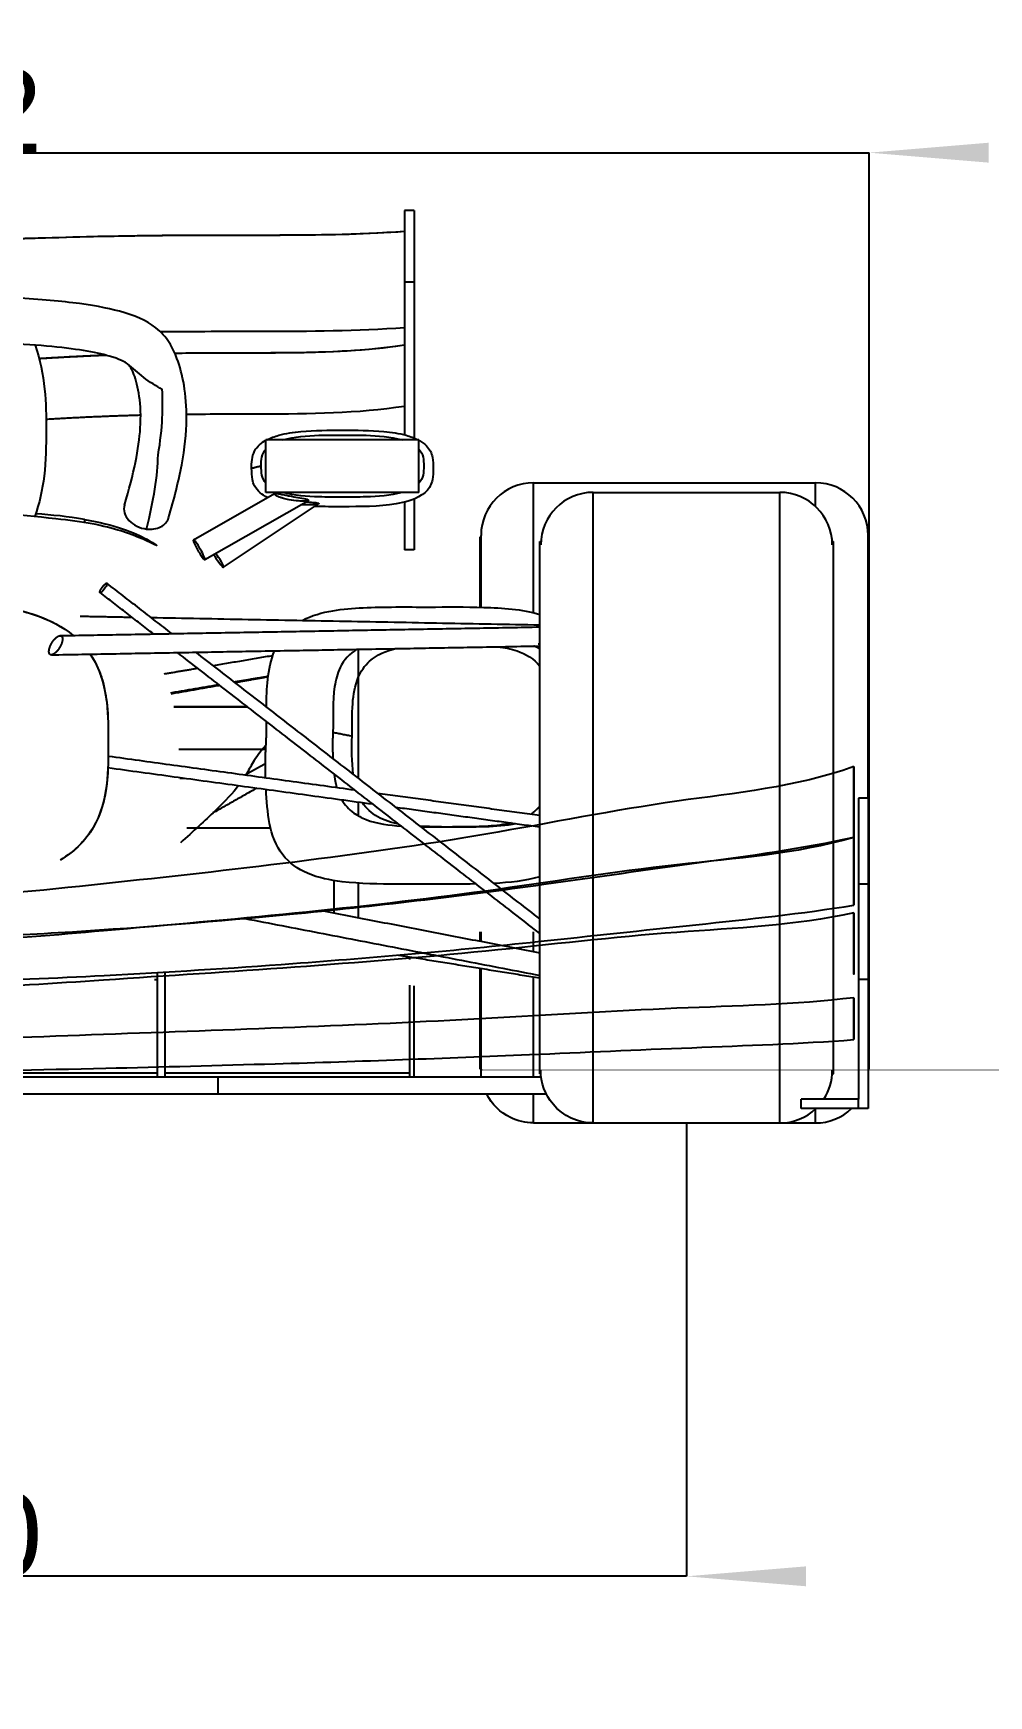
# Model space of a CAD drawing. Header units: millimetres. Extents: x 28 to 403, y 44 to 262.
# Drawn here: x 345.1 to 385, y 171.7 to 241.3 of the extents above; entities that cross this region are included whole.
import ezdxf
from ezdxf.enums import TextEntityAlignment as Align

# ---------------------------------------------------------------- set-up
doc = ezdxf.new("R2010")
doc.units = ezdxf.units.MM
doc.layers.get('0').update_dxf_attribs({"linetype": 'CONTINUOUS'})
for name, color, linetype in [('Dimension001', 7, 'CONTINUOUS'), ('DimExtent010', 7, 'CONTINUOUS'), ('S01_GA_Front', 7, 'CONTINUOUS')]:
    doc.layers.add(name, color=color, linetype=linetype)
doc.styles.get("Standard").update_dxf_attribs({"font": 'arial.ttf'})
doc.dimstyles.get("Standard").update_dxf_attribs({"dimscale": 0, "dimtxt": 2.5, "dimasz": 2.5, "dimexe": 1.25, "dimexo": 0.625, "dimtad": 1, "dimtxsty": 'STANDARD', "dimcen": 2.5, "dimazin": 3, "dimtfac": 1, "dimtmove": 0, "dimatfit": 3})

# ---------------------------------------------------------------- blocks, each defined once
blk = doc.blocks.new('*DimExtent010')
at = {"color": 0}
for points in [[(294.952, 236.738), (294.952, 235.904), (299.952, 236.321)], [(385.048, 236.738), (385.048, 235.904), (380.048, 236.321)]]:
    blk.add_solid(points, dxfattribs=at)
at = {"layer": 'DimExtent010'}
for p, q in [((299.952, 197.956), (299.952, 236.321)), ((299.952, 236.321), (380.048, 236.321)), ((380.048, 197.956), (380.048, 236.321))]:
    blk.add_line(p, q, dxfattribs=at)
blk.add_text('2002', height=3.5, dxfattribs=at).set_placement((340, 236.321), align=Align.CENTER)
blk = doc.blocks.new('*Dimension001')
at = {"color": 0}
for points in [[(302.6, 176.304), (302.6, 177.138), (307.6, 176.721)], [(377.4, 176.304), (377.4, 177.138), (372.4, 176.721)]]:
    blk.add_solid(points, dxfattribs=at)
at = {"layer": 'Dimension001'}
for p, q in [((307.6, 195.721), (307.6, 176.721)), ((372.4, 195.721), (372.4, 176.721)), ((372.4, 176.721), (307.6, 176.721))]:
    blk.add_line(p, q, dxfattribs=at)
blk.add_text('1620', height=3.5, dxfattribs=at).set_placement((340, 176.721), align=Align.CENTER)

msp = doc.modelspace()

# ---------------------------------------------------------------- linework, layer by layer
at = {"layer": 'S01_GA_Front'}
for p, q in [((361, 233.9), (360.6, 233.9)), ((360.6, 233.9), (360.6, 230.9)), ((361, 233.9), (361, 230.9)), ((361, 230.9), (360.6, 230.9)), ((360.6, 230.9), (360.6, 224.507)), ((361, 230.9), (361, 224.377)), ((361.2, 224.3), (354.8, 224.3)), ((354.8, 222.1), (354.8, 224.3)), ((361.2, 222.1), (361.2, 224.3)), ((351.762, 220.117), (355.156, 222.056)), ((361.2, 222.1), (354.8, 222.1)), ((366, 222.5), (377.8, 222.5)), ((368.496, 222.1), (376.304, 222.1)), ((352.238, 219.283), (356.574, 221.761)), ((353.022, 218.967), (357.002, 221.621)), ((360.6, 221.693), (360.6, 219.7)), ((361, 221.823), (361, 219.7)), ((363.76, 220.244), (363.8, 220.244)), ((366.26, 220.044), (366.304, 220.044)), ((378.46, 220.044), (378.548, 220.044)), ((380, 220.244), (380.048, 220.244)), ((361, 219.7), (360.6, 219.7)), ((358.669, 210.131), (358.669, 215.531)), ((351.191, 210.14), (351.372, 210.14)), ((358.669, 208.553), (358.669, 209.138)), ((379.6, 209.3), (379.6, 205.7)), ((380, 209.3), (379.6, 209.3)), ((380, 209.3), (380, 205.7)), ((351.489, 208.06), (354.988, 208.06)), ((357.655, 204.49), (357.655, 205.846)), ((358.669, 204.294), (358.669, 205.741)), ((379.6, 205.7), (379.6, 201.7)), ((380, 205.7), (379.6, 205.7)), ((380, 205.7), (380, 201.7)), ((360.8, 202.658), (360.8, 202.545)), ((350.24, 201.999), (350.24, 197.62)), ((350.56, 202.017), (350.56, 197.62)), ((350.131, 201.7), (350.24, 201.7)), ((360.8, 201.463), (360.8, 197.78)), ((361, 197.62), (361, 201.445)), ((380, 201.7), (379.6, 201.7)), ((379.6, 201.7), (379.6, 196.7)), ((380, 201.7), (380, 196.3)), ((350.24, 197.78), (329.76, 197.78)), ((360.8, 197.78), (350.56, 197.78)), ((360.8, 197.78), (360.8, 197.62)), ((363.76, 197.956), (363.8, 197.956)), ((366.26, 197.756), (366.304, 197.756)), ((378.46, 197.756), (378.548, 197.756)), ((380, 197.956), (380.048, 197.956)), ((352.8, 197.62), (327.2, 197.62)), ((366.317, 197.62), (352.8, 197.62)), ((352.8, 196.9), (352.8, 197.62)), ((352.8, 196.9), (327.2, 196.9)), ((366.539, 196.9), (352.8, 196.9)), ((379.6, 196.7), (377.2, 196.7)), ((377.2, 196.3), (377.2, 196.7)), ((379.6, 196.3), (377.2, 196.3)), ((379.6, 196.3), (379.6, 196.7)), ((380, 196.3), (379.6, 196.3)), ((366, 195.7), (368.496, 195.7)), ((368.496, 195.7), (376.304, 195.7)), ((376.304, 195.7), (377.8, 195.7))]:
    msp.add_line(p, q, dxfattribs=at)
for centre, radius, start, end in [((366, 220.3), 2.2, 90, 180), ((368.496, 219.904), 2.196, 90, 180), ((376.304, 219.904), 2.196, 0, 90), ((377.8, 220.3), 2.2, 0, 90)]:
    msp.add_arc(centre, radius, start, end, dxfattribs=at)
for centre, major_axis, ratio, start_param, end_param in [((352, 219.7), (0.238, -0.417), 0.123091, -3.141593, 0), ((352, 219.7), (0.238, -0.417), 0.123091, 0, -3.141593), ((352.8, 219.3), (0.222, -0.333), 0.137361, 3.979352, 0), ((352.8, 219.3), (0.222, -0.333), 0.137361, 0, 2.284888)]:
    msp.add_ellipse(centre, major_axis=major_axis, ratio=ratio, start_param=start_param, end_param=end_param, dxfattribs=at)
for points, degree, knots in [([(360.6, 233.023), (358.613, 232.871), (356.618, 232.864), (354.626, 232.859), (352.772, 232.858), (350.918, 232.86), (349.064, 232.83), (346.737, 232.796), (344.411, 232.704), (342.084, 232.649)], 3, [0, 0, 0, 0, 0.145049, 0.145049, 0.145049, 0.2800074, 0.2800074, 0.2800074, 0.4494295, 0.4494295, 0.4494295, 0.4494295]), ([(360.6, 233.021), (359.057, 232.903), (357.514, 232.874), (355.971, 232.863), (354.428, 232.853), (352.885, 232.861), (351.342, 232.852), (349.799, 232.844), (348.256, 232.819), (346.713, 232.778), (345.17, 232.738), (343.627, 232.682), (342.085, 232.647)], 3, [0, 0, 0, 0, 0.1123511, 0.1123511, 0.1123511, 0.2247022, 0.2247022, 0.2247022, 0.3370533, 0.3370533, 0.3370533, 0.4494044, 0.4494044, 0.4494044, 0.4494044]), ([(350.721, 221.029), (350.956, 221.83), (351.143, 222.565), (351.271, 223.251), (351.401, 223.938), (351.469, 224.575), (351.474, 225.161), (351.485, 226.201), (351.315, 227.05), (351.075, 227.703), (350.993, 227.926), (350.892, 228.155), (350.747, 228.376), (350.604, 228.597), (350.417, 228.81), (350.195, 228.983), (349.775, 229.313), (349.28, 229.512), (348.665, 229.68), (348.133, 229.822), (347.499, 229.941), (346.714, 230.038), (345.93, 230.135), (345, 230.208), (343.923, 230.257), (341.541, 230.366), (338.597, 230.368), (336.196, 230.263), (334.967, 230.209), (333.913, 230.123), (333.059, 230.008), (332.204, 229.893), (331.527, 229.752), (330.981, 229.575), (330.535, 229.43), (330.151, 229.252), (329.82, 228.995), (329.462, 228.72), (329.204, 228.351), (329.044, 227.995), (328.981, 227.855), (328.926, 227.715), (328.88, 227.575), (328.645, 226.879), (328.483, 225.974), (328.534, 224.866), (328.558, 224.314), (328.634, 223.718), (328.761, 223.08), (328.887, 222.442), (329.066, 221.764), (329.279, 221.029)], 3, [0, 0, 0, 0, 0.045455, 0.045455, 0.045455, 0.090909, 0.090909, 0.090909, 0.181818, 0.181818, 0.181818, 0.227273, 0.227273, 0.227273, 0.272727, 0.272727, 0.272727, 0.363636, 0.363636, 0.363636, 0.409091, 0.409091, 0.409091, 0.454545, 0.454545, 0.454545, 0.545455, 0.545455, 0.545455, 0.590909, 0.590909, 0.590909, 0.636364, 0.636364, 0.636364, 0.727273, 0.727273, 0.727273, 0.818182, 0.818182, 0.818182, 0.909091, 0.909091, 0.909091, 0.954545, 0.954545, 0.954545, 0.977273, 0.977273, 0.977273, 1, 1, 1, 1]), ([(360.6, 228.994), (358.613, 228.843), (356.618, 228.835), (354.626, 228.83), (353.212, 228.829), (351.798, 228.831), (350.385, 228.817)], 3, [0, 0, 0, 0, 0.145049, 0.145049, 0.145049, 0.2479597, 0.2479597, 0.2479597, 0.2479597]), ([(349.007, 227.475), (348.905, 227.559), (348.681, 227.682), (348.231, 227.807), (347.671, 227.966), (346.812, 228.117), (345.619, 228.223), (345.022, 228.276), (344.335, 228.319), (343.584, 228.35), (342.832, 228.382), (342.027, 228.403), (341.2, 228.413)], 3, [0, 0, 0, 0, 0.5, 0.5, 0.5, 0.748276, 0.748276, 0.748276, 0.8724139, 0.8724139, 0.8724139, 0.9965519, 0.9965519, 0.9965519, 0.9965519]), ([(345.137, 228.262), (345.351, 227.671), (345.471, 227.049), (345.534, 226.424), (345.591, 225.852), (345.6, 225.276), (345.6, 224.7), (345.6, 224.06), (345.589, 223.42), (345.513, 222.785), (345.443, 222.208), (345.322, 221.636), (345.119, 221.091)], 3, [0.4102465, 0.4102465, 0.4102465, 0.4102465, 0.4570846, 0.4570846, 0.4570846, 0.5, 0.5, 0.5, 0.5476881, 0.5476881, 0.5476881, 0.5910038, 0.5910038, 0.5910038, 0.5910038]), ([(360.6, 228.261), (358.624, 227.959), (356.62, 227.942), (354.626, 227.933), (353.414, 227.93), (352.202, 227.934), (350.99, 227.917)], 3, [0, 0, 0, 0, 0.1376875, 0.1376875, 0.1376875, 0.2276825, 0.2276825, 0.2276825, 0.2276825]), ([(360.6, 228.259), (358.999, 228.013), (357.397, 227.959), (355.796, 227.939), (354.194, 227.921), (352.593, 227.938), (350.991, 227.915)], 3, [0, 0, 0, 0, 0.1166117, 0.1166117, 0.1166117, 0.2332235, 0.2332235, 0.2332235, 0.2332235]), ([(348.879, 221.571), (349.266, 222.876), (349.486, 223.95), (349.54, 224.794), (349.605, 225.804), (349.451, 226.555), (349.273, 227.041), (349.21, 227.214), (349.156, 227.31), (349.107, 227.373), (349.081, 227.408), (349.047, 227.442), (349.007, 227.475)], 3, [0, 0, 0, 0, 0.25, 0.25, 0.25, 0.5, 0.5, 0.5, 0.75, 0.75, 0.75, 1, 1, 1, 1]), ([(349.8, 220.565), (350.101, 221.76), (350.269, 222.786), (350.284, 223.674), (350.487, 224.818), (350.485, 225.714), (350.457, 226.412), (350.213, 226.549), (349.93, 226.72), (349.684, 226.914), (349.435, 227.107), (349.22, 227.304), (349.007, 227.475)], 3, [0, 0, 0, 0, 145.220522, 145.220522, 145.220522, 338.479416, 338.479416, 338.479416, 396.177445, 396.177445, 396.177445, 453.875475, 453.875475, 453.875475, 453.875475]), ([(360.6, 225.701), (358.624, 225.398), (356.62, 225.382), (354.626, 225.373), (353.575, 225.373), (352.525, 225.37), (351.474, 225.362)], 3, [0, 0, 0, 0, 0.1376875, 0.1376875, 0.1376875, 0.2157002, 0.2157002, 0.2157002, 0.2157002]), ([(354.2, 223.1), (354.187, 223.342), (354.21, 223.61), (354.325, 223.831), (354.429, 224.029), (354.607, 224.177), (354.8, 224.282)], 3, [0, 0, 0, 0, 18.70926, 18.70926, 18.70926, 35.270747, 35.270747, 35.270747, 35.270747]), ([(354.834, 224.3), (354.994, 224.38), (355.161, 224.443), (355.334, 224.489), (355.637, 224.572), (355.95, 224.618), (356.263, 224.647), (356.84, 224.701), (357.421, 224.7), (358, 224.7), (358.579, 224.7), (359.16, 224.701), (359.737, 224.647), (360.05, 224.618), (360.363, 224.572), (360.666, 224.489), (360.839, 224.443), (361.006, 224.38), (361.166, 224.3)], 3, [36.241785, 36.241785, 36.241785, 36.241785, 49.601729, 49.601729, 49.601729, 73.196162, 73.196162, 73.196162, 116.651049, 116.651049, 116.651049, 160.105935, 160.105935, 160.105935, 183.700369, 183.700369, 183.700369, 197.060739, 197.060739, 197.060739, 197.060739]), ([(355.507, 224.3), (355.997, 224.437), (356.507, 224.471), (357.013, 224.489), (357.342, 224.498), (357.671, 224.502), (358, 224.5), (358.329, 224.502), (358.658, 224.498), (358.987, 224.489), (359.493, 224.471), (360.003, 224.437), (360.493, 224.3)], 3, [39.356491, 39.356491, 39.356491, 39.356491, 77.382663, 77.382663, 77.382663, 102.061955, 102.061955, 102.061955, 126.741247, 126.741247, 126.741247, 164.767262, 164.767262, 164.767262, 164.767262]), ([(361.2, 224.282), (361.318, 224.219), (361.424, 224.14), (361.519, 224.045), (361.648, 223.914), (361.734, 223.744), (361.769, 223.565), (361.8, 223.412), (361.8, 223.256), (361.8, 223.1), (361.8, 222.944), (361.8, 222.788), (361.769, 222.635), (361.75, 222.542), (361.719, 222.453), (361.675, 222.369), (361.589, 222.206), (361.453, 222.075), (361.299, 221.977), (360.981, 221.777), (360.611, 221.683), (360.245, 221.618), (359.503, 221.495), (358.749, 221.502), (358, 221.5), (357.614, 221.497), (357.229, 221.502), (356.844, 221.515)], 3, [198.031721, 198.031721, 198.031721, 198.031721, 207.970972, 207.970972, 207.970972, 221.662739, 221.662739, 221.662739, 233.302097, 233.302097, 233.302097, 244.941456, 244.941456, 244.941456, 252.011357, 252.011357, 252.011357, 265.688079, 265.688079, 265.688079, 293.698011, 293.698011, 293.698011, 349.953146, 349.953146, 349.953146, 378.859652, 378.859652, 378.859652, 378.859652]), ([(361.2, 223.915), (361.286, 223.82), (361.344, 223.702), (361.372, 223.577), (361.4, 223.454), (361.4, 223.327), (361.4, 223.2), (361.4, 223.073), (361.4, 222.946), (361.372, 222.823), (361.344, 222.698), (361.286, 222.58), (361.2, 222.485)], 3, [185.122821, 185.122821, 185.122821, 185.122821, 194.6624, 194.6624, 194.6624, 204.12391, 204.12391, 204.12391, 213.58542, 213.58542, 213.58542, 223.124999, 223.124999, 223.124999, 223.124999]), ([(354.86, 221.887), (354.643, 221.994), (354.44, 222.151), (354.325, 222.369), (354.28, 222.453), (354.249, 222.542), (354.231, 222.635), (354.202, 222.789), (354.209, 222.949), (354.2, 223.1)], 3, [429.648477, 429.648477, 429.648477, 429.648477, 447.894935, 447.894935, 447.894935, 454.964836, 454.964836, 454.964836, 466.604195, 466.604195, 466.604195, 466.604195]), ([(354.8, 222.485), (354.713, 222.583), (354.656, 222.695), (354.628, 222.823), (354.602, 222.947), (354.609, 223.077), (354.6, 223.2)], 3, [389.250515, 389.250515, 389.250515, 389.250515, 398.78631, 398.78631, 398.78631, 408.24782, 408.24782, 408.24782, 408.24782]), ([(356.574, 221.761), (356.542, 221.745), (356.472, 221.74), (356.408, 221.737), (356.329, 221.734), (356.248, 221.736), (356.164, 221.741), (356.031, 221.748), (355.897, 221.765), (355.763, 221.789), (355.683, 221.804), (355.605, 221.823), (355.528, 221.845), (355.486, 221.857), (355.44, 221.872), (355.408, 221.884), (355.371, 221.898), (355.336, 221.913), (355.302, 221.928), (355.247, 221.954), (355.203, 221.981), (355.17, 222.009), (355.147, 222.031), (355.142, 222.046), (355.156, 222.056)], 3, [0, 0, 0, 0, 0.0652041, 0.0652041, 0.0652041, 0.1422788, 0.1422788, 0.1422788, 0.2658877, 0.2658877, 0.2658877, 0.3396255, 0.3396255, 0.3396255, 0.3808799, 0.3808799, 0.3808799, 0.4267112, 0.4267112, 0.4267112, 0.4990571, 0.4990571, 0.4990571, 0.551811, 0.551811, 0.551811, 0.551811]), ([(355.156, 222.056), (355.17, 222.063), (355.194, 222.064), (355.228, 222.059), (355.287, 222.051), (355.351, 222.04), (355.421, 222.025), (355.471, 222.014), (355.548, 221.998), (355.613, 221.985), (355.67, 221.974), (355.727, 221.962), (355.785, 221.951), (356.018, 221.905), (356.253, 221.87), (356.456, 221.824)], 3, [0.551811, 0.551811, 0.551811, 0.551811, 0.5978125, 0.5978125, 0.5978125, 0.6779323, 0.6779323, 0.6779323, 0.7381202, 0.7381202, 0.7381202, 0.7891611, 0.7891611, 0.7891611, 1, 1, 1, 1]), ([(360.493, 222.1), (360.003, 221.963), (359.493, 221.929), (358.987, 221.911), (358.658, 221.902), (358.329, 221.898), (358, 221.9), (357.671, 221.898), (357.342, 221.902), (357.013, 221.911), (356.507, 221.929), (355.997, 221.963), (355.507, 222.1)], 3, [243.480558, 243.480558, 243.480558, 243.480558, 281.506573, 281.506573, 281.506573, 306.185865, 306.185865, 306.185865, 330.865157, 330.865157, 330.865157, 368.891329, 368.891329, 368.891329, 368.891329]), ([(377.8, 221.512), (377.8, 221.646), (377.8, 221.771), (377.8, 221.887), (377.8, 221.993), (377.8, 222.089), (377.8, 222.175), (377.8, 222.251), (377.8, 222.317), (377.8, 222.373), (377.8, 222.418), (377.8, 222.454), (377.8, 222.48), (377.8, 222.495), (377.8, 222.5)], 1, [5.8966993, 5.8966993, 5.9243054, 5.9519116, 5.9795177, 6.0071239, 6.03473, 6.0623362, 6.0899423, 6.1175484, 6.1451546, 6.1727607, 6.2003669, 6.227973, 6.2555792, 6.2831853, 6.2831853]), ([(348.879, 221.571), (348.816, 221.365), (348.887, 221.12), (349.066, 220.928), (349.242, 220.734), (349.522, 220.597), (349.8, 220.565)], 3, [4.493637, 4.493637, 4.493637, 4.493637, 5.388411, 5.388411, 5.388411, 6.283185, 6.283185, 6.283185, 6.283185]), ([(357.002, 221.621), (356.973, 221.604), (356.909, 221.595), (356.847, 221.588), (356.806, 221.583), (356.763, 221.58), (356.718, 221.577), (356.635, 221.573), (356.548, 221.572), (356.459, 221.573), (356.409, 221.574), (356.332, 221.577), (356.261, 221.582)], 3, [0, 0, 0, 0, 0.0941811, 0.0941811, 0.0941811, 0.1555554, 0.1555554, 0.1555554, 0.2700849, 0.2700849, 0.2700849, 0.338535, 0.338535, 0.338535, 0.338535]), ([(356.456, 221.824), (356.494, 221.815), (356.528, 221.805), (356.556, 221.794), (356.58, 221.784), (356.593, 221.771), (356.574, 221.761)], 3, [0, 0, 0, 0, 0.52301, 0.52301, 0.52301, 1, 1, 1, 1]), ([(356.478, 221.706), (356.574, 221.7), (356.67, 221.692), (356.766, 221.683), (356.841, 221.675), (356.923, 221.666), (356.981, 221.649)], 3, [0.8319591, 0.8319591, 0.8319591, 0.8319591, 0.9248227, 0.9248227, 0.9248227, 1, 1, 1, 1]), ([(347.2, 220.969), (348.452, 220.765), (349.337, 220.394), (349.812, 220.138), (350.201, 219.926), (350.314, 219.827), (350.146, 219.91), (349.972, 219.988), (349.491, 220.243), (348.725, 220.483), (348.037, 220.7), (347.12, 220.896), (346, 220.986)], 3, [0, 0, 0, 0, 0.290712, 0.290712, 0.290712, 0.528417, 0.528417, 0.528417, 0.776906, 0.776906, 0.776906, 1, 1, 1, 1]), ([(349.8, 220.565), (350.01, 220.538), (350.222, 220.57), (350.389, 220.654), (350.556, 220.737), (350.675, 220.871), (350.721, 221.029)], 3, [0, 0, 0, 0, 0.676814, 0.676814, 0.676814, 1.353627, 1.353627, 1.353627, 1.353627]), ([(347.857, 217.906), (347.853, 217.912), (347.85, 217.918), (347.851, 217.929), (347.851, 217.94), (347.855, 217.955), (347.86, 217.97), (347.873, 218.005), (347.897, 218.047), (347.923, 218.091), (347.955, 218.135), (347.971, 218.156), (347.988, 218.178), (348.022, 218.218), (348.054, 218.249), (348.069, 218.261), (348.084, 218.274), (348.097, 218.282), (348.11, 218.29), (348.12, 218.294), (348.13, 218.297), (348.137, 218.296), (348.143, 218.294)], 2, [1.45303, 1.45303, 1.45303, 1.67743, 1.67743, 1.901829, 1.901829, 2.126229, 2.126229, 2.575028, 2.575028, 3.023827, 3.023827, 3.248226, 3.248226, 3.697025, 3.697025, 3.921425, 3.921425, 4.145824, 4.145824, 4.370224, 4.370224, 4.594623, 4.594623, 4.594623]), ([(348.143, 218.294), (348.156, 218.282), (348.151, 218.252), (348.129, 218.203), (348.107, 218.155), (348.07, 218.096), (348.028, 218.042)], 3, [4.594623, 4.594623, 4.594623, 4.594623, 5.438904, 5.438904, 5.438904, 6.283185, 6.283185, 6.283185, 6.283185]), ([(333.271, 216.112), (333.717, 216.482), (334.24, 216.75), (334.783, 216.943), (335.338, 217.139), (335.916, 217.262), (336.498, 217.343), (337.659, 217.502), (338.831, 217.499), (340, 217.5), (341.169, 217.499), (342.341, 217.502), (343.502, 217.343), (344.084, 217.262), (344.662, 217.139), (345.217, 216.943), (345.76, 216.75), (346.283, 216.482), (346.729, 216.112)], 3, [0.1032096, 0.1032096, 0.1032096, 0.1032096, 0.1395195, 0.1395195, 0.1395195, 0.1764751, 0.1764751, 0.1764751, 0.25, 0.25, 0.25, 0.3235249, 0.3235249, 0.3235249, 0.3604805, 0.3604805, 0.3604805, 0.3967907, 0.3967907, 0.3967907, 0.3967907]), ([(333.271, 216.112), (333.648, 216.425), (334.08, 216.665), (334.532, 216.848), (335.13, 217.089), (335.762, 217.234), (336.398, 217.328), (337.591, 217.502), (338.798, 217.499), (340, 217.5), (341.172, 217.499), (342.348, 217.502), (343.512, 217.341), (344.084, 217.261), (344.651, 217.141), (345.196, 216.95), (345.747, 216.756), (346.278, 216.487), (346.729, 216.112)], 3, [0.1032096, 0.1032096, 0.1032096, 0.1032096, 0.1338974, 0.1338974, 0.1338974, 0.1743557, 0.1743557, 0.1743557, 0.25, 0.25, 0.25, 0.32375, 0.32375, 0.32375, 0.3600284, 0.3600284, 0.3600284, 0.3967907, 0.3967907, 0.3967907, 0.3967907]), ([(356.317, 216.742), (356.715, 216.95), (357.154, 217.068), (357.594, 217.144), (358.013, 217.215), (358.437, 217.248), (358.861, 217.27), (359.773, 217.315), (360.687, 217.3), (361.6, 217.3), (362.371, 217.3), (363.142, 217.311), (363.912, 217.287), (364.7, 217.258), (365.499, 217.219), (366.26, 216.993)], 3, [0.1295633, 0.1295633, 0.1295633, 0.1295633, 0.1597686, 0.1597686, 0.1597686, 0.1883998, 0.1883998, 0.1883998, 0.25, 0.25, 0.25, 0.301983, 0.301983, 0.301983, 0.3553322, 0.3553322, 0.3553322, 0.3553322]), ([(345.72, 215.391), (345.718, 215.416), (345.716, 215.441), (345.719, 215.469), (345.721, 215.498), (345.728, 215.53), (345.735, 215.561), (345.745, 215.595), (345.756, 215.629), (345.783, 215.698), (345.82, 215.768), (345.84, 215.802), (345.86, 215.836), (345.883, 215.867), (345.905, 215.899), (345.952, 215.959), (346.002, 216.006), (346.026, 216.027), (346.051, 216.047), (346.075, 216.062), (346.098, 216.077), (346.121, 216.086), (346.143, 216.096), (346.163, 216.099), (346.183, 216.102)], 2, [0, 0, 0, 0.173924, 0.173924, 0.347848, 0.347848, 0.521772, 0.521772, 0.695696, 0.695696, 1.043545, 1.043545, 1.217469, 1.217469, 1.391393, 1.391393, 1.739241, 1.739241, 1.913165, 1.913165, 2.087089, 2.087089, 2.261013, 2.261013, 2.434937, 2.434937, 2.434937]), ([(347.443, 215.327), (347.671, 214.99), (347.838, 214.615), (347.952, 214.225), (348.067, 213.83), (348.13, 213.42), (348.163, 213.011), (348.2, 212.543), (348.2, 212.071), (348.2, 211.6), (348.2, 211.129), (348.2, 210.657), (348.163, 210.189), (348.11, 209.522), (347.974, 208.849), (347.665, 208.249), (347.339, 207.603), (346.808, 207.072), (346.187, 206.707)], 3, [0.4190724, 0.4190724, 0.4190724, 0.4190724, 0.4445786, 0.4445786, 0.4445786, 0.4704222, 0.4704222, 0.4704222, 0.5, 0.5, 0.5, 0.5295778, 0.5295778, 0.5295778, 0.5717867, 0.5717867, 0.5717867, 0.6170894, 0.6170894, 0.6170894, 0.6170894]), ([(347.443, 215.327), (347.848, 214.731), (348.051, 214.022), (348.133, 213.313), (348.2, 212.745), (348.2, 212.173), (348.2, 211.6), (348.2, 211.027), (348.2, 210.455), (348.133, 209.887), (348.059, 209.256), (347.892, 208.626), (347.569, 208.074), (347.241, 207.505), (346.75, 207.039), (346.187, 206.707)], 3, [0.4190724, 0.4190724, 0.4190724, 0.4190724, 0.4640623, 0.4640623, 0.4640623, 0.5, 0.5, 0.5, 0.5359377, 0.5359377, 0.5359377, 0.5759587, 0.5759587, 0.5759587, 0.6170894, 0.6170894, 0.6170894, 0.6170894]), ([(354.818, 213.118), (354.819, 213.505), (354.829, 213.892), (354.873, 214.273), (354.921, 214.68), (355.001, 215.086), (355.157, 215.467)], 3, [0.03653074, 0.03653074, 0.03653074, 0.03653074, 0.06238312, 0.06238312, 0.06238312, 0.09006204, 0.09006204, 0.09006204, 0.09006204]), ([(358.606, 215.53), (358.304, 215.35), (358.057, 215.082), (357.905, 214.765), (357.783, 214.515), (357.714, 214.242), (357.672, 213.969), (357.575, 213.34), (357.631, 212.686), (357.6, 212.06)], 3, [0.8769554, 0.8769554, 0.8769554, 0.8769554, 0.9111301, 0.9111301, 0.9111301, 0.9381544, 0.9381544, 0.9381544, 1, 1, 1, 1]), ([(358.4, 211.9), (358.413, 212.342), (358.396, 212.803), (358.429, 213.256), (358.457, 213.629), (358.517, 214.003), (358.661, 214.35), (358.768, 214.609), (358.927, 214.847), (359.136, 215.034), (359.441, 215.312), (359.836, 215.471), (360.234, 215.56)], 3, [0, 0, 0, 0, 33.90225, 33.90225, 33.90225, 61.967356, 61.967356, 61.967356, 82.912564, 82.912564, 82.912564, 113.651762, 113.651762, 113.651762, 113.651762]), ([(364.505, 215.637), (364.777, 215.604), (365.048, 215.553), (365.308, 215.464), (365.674, 215.341), (366.018, 215.132), (366.26, 214.827)], 3, [220.660399, 220.660399, 220.660399, 220.660399, 241.237017, 241.237017, 241.237017, 270.212736, 270.212736, 270.212736, 270.212736]), ([(354.8, 211.5), (354.522, 211.21), (354.378, 210.999), (354.263, 210.808), (354.15, 210.619), (354.068, 210.45), (353.959, 210.27)], 3, [0, 0, 0, 0, 0.0907381, 0.0907381, 0.0907381, 0.1814762, 0.1814762, 0.1814762, 0.1814762]), ([(379.4, 210.618), (376.918, 209.737), (374.466, 209.523), (372, 209.171), (369.344, 208.791), (366.673, 208.249), (364, 207.791), (361.336, 207.334), (358.671, 206.959), (356, 206.624), (353.338, 206.291), (350.672, 205.997), (348, 205.711), (345.337, 205.425), (342.668, 205.146), (340, 205.146), (337.332, 205.146), (334.663, 205.425), (332, 205.711), (329.328, 205.997), (326.662, 206.291), (324, 206.624), (321.329, 206.959), (318.664, 207.334), (316, 207.791), (313.327, 208.249), (310.656, 208.791), (308, 209.171), (305.534, 209.523), (303.082, 209.737), (300.6, 210.618)], 3, [0, 0, 0, 0, 0.09459, 0.09459, 0.09459, 0.196478, 0.196478, 0.196478, 0.297996, 0.297996, 0.297996, 0.399164, 0.399164, 0.399164, 0.5, 0.5, 0.5, 0.600836, 0.600836, 0.600836, 0.702004, 0.702004, 0.702004, 0.803522, 0.803522, 0.803522, 0.90541, 0.90541, 0.90541, 1, 1, 1, 1]), ([(379.4, 210.618), (379.4, 209.993), (379.4, 209.41), (379.4, 208.87), (379.4, 208.581), (379.4, 208.305), (379.4, 208.079), (379.4, 207.97), (379.4, 207.874), (379.4, 207.792), (379.4, 207.732), (379.4, 207.671), (379.4, 207.664)], 3, [0, 0, 0, 0, 0.2486211, 0.2486211, 0.2486211, 0.3822343, 0.3822343, 0.3822343, 0.4459607, 0.4459607, 0.4459607, 0.4963008, 0.4963008, 0.4963008, 0.4963008]), ([(379.4, 207.664), (379.4, 207.663), (379.4, 207.674), (379.4, 207.693), (379.4, 207.739), (379.4, 207.803), (379.4, 207.852), (379.4, 207.988), (379.4, 208.102), (379.4, 208.272), (379.4, 208.436), (379.4, 208.785), (379.4, 209.154), (379.4, 209.859), (379.4, 210.618)], 2, [0.4963008, 0.4963008, 0.4963008, 0.5034354, 0.5034354, 0.5127229, 0.5127229, 0.5275752, 0.5275752, 0.568296, 0.568296, 0.6282879, 0.6282879, 0.7550251, 0.7550251, 1, 1, 1]), ([(353.655, 209.827), (353.423, 209.527), (353.095, 209.174), (352.671, 208.767), (352.251, 208.361), (351.744, 207.903), (351.219, 207.432)], 3, [0.2511131, 0.2511131, 0.2511131, 0.2511131, 0.3823795, 0.3823795, 0.3823795, 0.5136459, 0.5136459, 0.5136459, 0.5136459]), ([(363.589, 205.705), (362.926, 205.692), (362.263, 205.7), (361.6, 205.7), (361.168, 205.699), (360.735, 205.699), (360.303, 205.698), (359.53, 205.702), (358.755, 205.713), (357.985, 205.8), (357.49, 205.86), (356.993, 205.957), (356.532, 206.156), (356.135, 206.325), (355.77, 206.583), (355.504, 206.928), (355.21, 207.305), (355.042, 207.766), (354.951, 208.231), (354.86, 208.702), (354.832, 209.184), (354.801, 209.669)], 3, [0.7052781, 0.7052781, 0.7052781, 0.7052781, 0.75, 0.75, 0.75, 0.7791547, 0.7791547, 0.7791547, 0.8313565, 0.8313565, 0.8313565, 0.8650747, 0.8650747, 0.8650747, 0.8942456, 0.8942456, 0.8942456, 0.9263244, 0.9263244, 0.9263244, 0.9587301, 0.9587301, 0.9587301, 0.9587301]), ([(357.969, 209.234), (358.095, 209.015), (358.269, 208.824), (358.474, 208.677), (358.634, 208.564), (358.805, 208.473), (358.989, 208.403), (359.458, 208.225), (359.962, 208.165), (360.46, 208.132)], 3, [0.09330829, 0.09330829, 0.09330829, 0.09330829, 0.11787441, 0.11787441, 0.11787441, 0.13687088, 0.13687088, 0.13687088, 0.18559509, 0.18559509, 0.18559509, 0.18559509]), ([(360.351, 208.216), (360.046, 208.275), (359.745, 208.368), (359.474, 208.522), (359.219, 208.666), (358.997, 208.869), (358.837, 209.115)], 3, [575.357407, 575.357407, 575.357407, 575.357407, 598.675035, 598.675035, 598.675035, 620.598749, 620.598749, 620.598749, 620.598749]), ([(362.44, 208.1), (362.954, 208.1), (363.467, 208.094), (363.981, 208.111), (364.413, 208.126), (364.847, 208.152), (365.272, 208.232)], 3, [0.24986927, 0.24986927, 0.24986927, 0.24986927, 0.2998717, 0.2998717, 0.2998717, 0.34200876, 0.34200876, 0.34200876, 0.34200876]), ([(365.056, 208.262), (364.743, 208.183), (364.42, 208.147), (364.098, 208.126), (363.6, 208.094), (363.1, 208.1), (362.6, 208.1)], 3, [457.334413, 457.334413, 457.334413, 457.334413, 481.533809, 481.533809, 481.533809, 519.001866, 519.001866, 519.001866, 519.001866]), ([(341.999, 203.491), (343.566, 203.528), (345.131, 203.61), (346.695, 203.707), (349.731, 203.9), (352.763, 204.144), (355.792, 204.437), (359.347, 204.779), (362.892, 205.197), (366.427, 205.692), (368.594, 205.997), (370.759, 206.306), (372.929, 206.601), (375.097, 206.904), (377.271, 207.193), (379.4, 207.664)], 3, [0.5628359, 0.5628359, 0.5628359, 0.5628359, 0.6227689, 0.6227689, 0.6227689, 0.7485126, 0.7485126, 0.7485126, 0.8742563, 0.8742563, 0.8742563, 0.9371282, 0.9371282, 0.9371282, 1, 1, 1, 1]), ([(379.4, 207.656), (376.919, 206.938), (374.465, 206.783), (372, 206.508), (369.341, 206.212), (366.671, 205.778), (364, 205.411), (361.335, 205.045), (358.669, 204.747), (356, 204.48), (353.337, 204.214), (350.67, 203.979), (348, 203.745), (346.001, 203.569), (344, 203.395), (341.999, 203.318)], 3, [0, 0, 0, 0, 0.0943196, 0.0943196, 0.0943196, 0.1960629, 0.1960629, 0.1960629, 0.2975832, 0.2975832, 0.2975832, 0.398892, 0.398892, 0.398892, 0.4747417, 0.4747417, 0.4747417, 0.4747417]), ([(379.4, 207.656), (379.4, 206.991), (379.4, 206.384), (379.4, 205.854), (379.4, 205.623), (379.4, 205.402), (379.4, 205.226), (379.4, 205.111), (379.4, 205.015), (379.4, 204.939), (379.4, 204.877), (379.4, 204.826), (379.4, 204.822)], 3, [0, 0, 0, 0, 0.2486211, 0.2486211, 0.2486211, 0.3573522, 0.3573522, 0.3573522, 0.4268098, 0.4268098, 0.4268098, 0.4850741, 0.4850741, 0.4850741, 0.4850741]), ([(379.4, 204.822), (379.4, 204.824), (379.4, 204.825), (379.4, 204.861), (379.4, 204.88), (379.4, 204.917), (379.4, 204.949), (379.4, 204.971), (379.4, 204.99), (379.4, 205.007), (379.4, 205.097), (379.4, 205.16), (379.4, 205.224), (379.4, 205.365), (379.4, 205.488), (379.4, 205.615), (379.4, 205.823), (379.4, 206.046), (379.4, 206.273), (379.4, 206.708), (379.4, 207.169), (379.4, 207.656)], 3, [0.4850741, 0.4850741, 0.4850741, 0.4850741, 0.5034354, 0.5034354, 0.5034354, 0.5127229, 0.5127229, 0.5127229, 0.5189692, 0.5189692, 0.5189692, 0.5523296, 0.5523296, 0.5523296, 0.6282879, 0.6282879, 0.6282879, 0.7550251, 0.7550251, 0.7550251, 1, 1, 1, 1]), ([(341.8, 201.642), (343.88, 201.678), (345.956, 201.768), (348.032, 201.877), (350.666, 202.014), (353.298, 202.18), (355.929, 202.376), (359.349, 202.627), (362.763, 202.933), (366.172, 203.293), (368.38, 203.528), (370.585, 203.769), (372.796, 203.999), (375.004, 204.235), (377.218, 204.459), (379.4, 204.822)], 3, [0.5741433, 0.5741433, 0.5741433, 0.5741433, 0.6639862, 0.6639862, 0.6639862, 0.7779457, 0.7779457, 0.7779457, 0.8889728, 0.8889728, 0.8889728, 0.9444864, 0.9444864, 0.9444864, 1, 1, 1, 1]), ([(379.4, 204.497), (376.92, 203.945), (374.464, 203.865), (372, 203.68), (369.339, 203.481), (366.669, 203.161), (364, 202.895), (361.333, 202.628), (358.668, 202.414), (356, 202.221), (353.335, 202.029), (350.668, 201.858), (348, 201.679), (345.934, 201.54), (343.867, 201.397), (341.8, 201.339)], 3, [0, 0, 0, 0, 0.0940892, 0.0940892, 0.0940892, 0.195709, 0.195709, 0.195709, 0.2972311, 0.2972311, 0.2972311, 0.3986603, 0.3986603, 0.3986603, 0.4772022, 0.4772022, 0.4772022, 0.4772022]), ([(379.4, 204.497), (379.4, 203.817), (379.4, 203.219), (379.4, 202.726), (379.4, 202.462), (379.4, 202.226), (379.4, 202.083), (379.4, 202.013), (379.4, 201.966), (379.4, 201.944), (379.4, 201.934), (379.4, 201.934), (379.4, 201.945), (379.4, 201.951), (379.4, 201.97), (379.4, 202.002), (379.4, 202.012), (379.4, 202.027), (379.4, 202.046), (379.4, 202.076), (379.4, 202.122), (379.4, 202.16), (379.4, 202.217), (379.4, 202.253), (379.4, 202.287), (379.4, 202.376), (379.4, 202.438), (379.4, 202.499), (379.4, 202.586), (379.4, 202.668), (379.4, 202.748), (379.4, 202.915), (379.4, 203.102), (379.4, 203.294), (379.4, 203.661), (379.4, 204.062), (379.4, 204.497)], 3, [0, 0, 0, 0, 0.248621, 0.248621, 0.248621, 0.382234, 0.382234, 0.382234, 0.445961, 0.445961, 0.445961, 0.476881, 0.476881, 0.476881, 0.497135, 0.497135, 0.497135, 0.503435, 0.503435, 0.503435, 0.512723, 0.512723, 0.512723, 0.527575, 0.527575, 0.527575, 0.568296, 0.568296, 0.568296, 0.628288, 0.628288, 0.628288, 0.755025, 0.755025, 0.755025, 1, 1, 1, 1]), ([(366, 197.62), (366, 197.85), (366, 198.092), (366, 198.346), (366, 198.611), (366, 198.887), (366, 199.174), (366, 199.471), (366, 199.778), (366, 200.095), (366, 200.422), (366, 200.758), (366, 201.102), (366, 201.455), (366, 201.816)], 1, [3.6835195, 3.6835195, 3.7159626, 3.7484056, 3.7808487, 3.8132917, 3.8457348, 3.8781778, 3.9106209, 3.9430639, 3.975507, 4.00795, 4.040393, 4.0728361, 4.1052791, 4.1377222, 4.1377222]), ([(379.4, 200.945), (376.921, 200.647), (374.463, 200.602), (372, 200.501), (369.338, 200.391), (366.668, 200.217), (364, 200.071), (361.333, 199.928), (358.666, 199.805), (356, 199.702), (353.334, 199.598), (350.667, 199.499), (348, 199.403), (345.334, 199.305), (342.667, 199.202), (340, 199.202), (337.333, 199.202), (334.666, 199.305), (332, 199.403), (329.333, 199.499), (326.666, 199.598), (324, 199.702), (321.334, 199.805), (318.667, 199.928), (316, 200.071), (313.332, 200.217), (310.662, 200.391), (308, 200.501), (305.537, 200.602), (303.079, 200.647), (300.6, 200.945)], 3, [0, 0, 0, 0, 0.093968, 0.093968, 0.093968, 0.195523, 0.195523, 0.195523, 0.297046, 0.297046, 0.297046, 0.398538, 0.398538, 0.398538, 0.5, 0.5, 0.5, 0.601462, 0.601462, 0.601462, 0.702954, 0.702954, 0.702954, 0.804477, 0.804477, 0.804477, 0.906032, 0.906032, 0.906032, 1, 1, 1, 1]), ([(379.4, 200.945), (379.4, 200.431), (379.4, 200.016), (379.4, 199.701), (379.4, 199.565), (379.4, 199.451), (379.4, 199.359), (379.4, 199.254), (379.4, 199.188), (379.4, 199.189)], 3, [0, 0, 0, 0, 0.1934121, 0.1934121, 0.1934121, 0.276392, 0.276392, 0.276392, 0.3690981, 0.3690981, 0.3690981, 0.3690981]), ([(379.4, 199.189), (379.4, 199.19), (379.4, 199.23), (379.4, 199.338), (379.4, 199.381), (379.4, 199.439), (379.4, 199.514), (379.4, 199.565), (379.4, 199.623), (379.4, 199.71), (379.4, 199.755), (379.4, 199.822), (379.4, 199.9), (379.4, 199.976), (379.4, 200.026), (379.4, 200.055), (379.4, 200.11), (379.4, 200.137), (379.4, 200.159), (379.4, 200.189), (379.4, 200.209), (379.4, 200.221), (379.4, 200.237), (379.4, 200.25), (379.4, 200.258), (379.4, 200.272), (379.4, 200.291), (379.4, 200.312), (379.4, 200.339), (379.4, 200.382), (379.4, 200.42), (379.4, 200.459), (379.4, 200.504), (379.4, 200.553), (379.4, 200.656), (379.4, 200.789), (379.4, 200.945)], 3, [0.3690981, 0.3690981, 0.3690981, 0.3690981, 0.4459607, 0.4459607, 0.4459607, 0.4768807, 0.4768807, 0.4768807, 0.4971354, 0.4971354, 0.4971354, 0.5080805, 0.5080805, 0.5080805, 0.5189692, 0.5189692, 0.5189692, 0.5387103, 0.5387103, 0.5387103, 0.568296, 0.568296, 0.568296, 0.6064979, 0.6064979, 0.6064979, 0.6760341, 0.6760341, 0.6760341, 0.7550251, 0.7550251, 0.7550251, 0.8350756, 0.8350756, 0.8350756, 1, 1, 1, 1]), ([(300.6, 199.189), (303.101, 199.006), (305.617, 198.923), (308.127, 198.823), (310.885, 198.713), (313.641, 198.583), (316.399, 198.472), (321.914, 198.25), (327.432, 198.095), (332.95, 197.969), (335.237, 197.917), (337.525, 197.875), (339.813, 197.873), (342.574, 197.87), (345.334, 197.928), (348.093, 197.993), (350.457, 198.048), (352.822, 198.111), (355.187, 198.181), (358.734, 198.284), (362.28, 198.412), (365.825, 198.565), (368.089, 198.661), (370.351, 198.766), (372.615, 198.852), (374.879, 198.942), (377.144, 199.023), (379.4, 199.189)], 3, [0, 0, 0, 0, 0.104879, 0.104879, 0.104879, 0.220062, 0.220062, 0.220062, 0.450416, 0.450416, 0.450416, 0.555295, 0.555295, 0.555295, 0.681815, 0.681815, 0.681815, 0.790243, 0.790243, 0.790243, 0.895121, 0.895121, 0.895121, 0.947561, 0.947561, 0.947561, 1, 1, 1, 1]), ([(368.496, 195.7), (367.857, 195.697), (367.224, 195.991), (366.815, 196.483), (366.484, 196.874), (366.299, 197.384), (366.3, 197.896)], 3, [0, 0, 0, 0, 0.555039, 0.555039, 0.555039, 1, 1, 1, 1]), ([(366, 195.7), (365.666, 195.7), (365.332, 195.777), (365.032, 195.924), (364.608, 196.131), (364.254, 196.479), (364.04, 196.9)], 3, [0, 0, 0, 0, 0.2900204, 0.2900204, 0.2900204, 0.6996281, 0.6996281, 0.6996281, 0.6996281]), ([(366, 195.7), (366, 195.706), (366, 195.725), (366, 195.756), (366, 195.799), (366, 195.855), (366, 195.923), (366, 196.003), (366, 196.096), (366, 196.2), (366, 196.317), (366, 196.445), (366, 196.585), (366, 196.737), (366, 196.9)], 1, [3.1415927, 3.1415927, 3.172052, 3.2025114, 3.2329707, 3.2634301, 3.2938894, 3.3243488, 3.3548082, 3.3852675, 3.4157269, 3.4461862, 3.4766456, 3.507105, 3.5375643, 3.5680237, 3.5680237])]:
    msp.add_open_spline(points, degree=degree, knots=knots, dxfattribs=at)
for points, degree in [([(348.113, 227.84), (346.712, 227.781), (345.312, 227.695)], 2), ([(348.12, 227.838), (346.716, 227.779), (345.313, 227.693)], 2), ([(349.555, 225.328), (347.575, 225.272), (345.598, 225.152)], 2), ([(354.6, 223.2), (354.583, 223.446), (354.626, 223.726), (354.8, 223.915)], 3), ([(354.6, 223.2), (354.2, 223.1)], 1), ([(366, 217.063), (366, 217.764), (366, 218.427), (366, 219.048), (366, 219.624), (366, 220.154), (366, 220.635), (366, 221.064), (366, 221.44), (366, 221.761), (366, 222.025), (366, 222.232), (366, 222.381), (366, 222.47), (366, 222.5)], 1), ([(368.496, 195.7), (368.496, 196.031), (368.496, 197.007), (368.496, 198.58), (368.496, 200.67), (368.496, 203.173), (368.496, 205.963), (368.496, 208.9), (368.496, 211.837), (368.496, 214.627), (368.496, 217.13), (368.496, 219.22), (368.496, 220.793), (368.496, 221.769), (368.496, 222.1)], 1), ([(376.304, 195.7), (376.304, 196.031), (376.304, 197.007), (376.304, 198.58), (376.304, 200.67), (376.304, 203.173), (376.304, 205.963), (376.304, 208.9), (376.304, 211.837), (376.304, 214.627), (376.304, 217.13), (376.304, 219.22), (376.304, 220.793), (376.304, 221.769), (376.304, 222.1)], 1), ([(356.981, 221.649), (357.023, 221.635), (357.002, 221.621)], 2), ([(346, 220.986), (344.411, 221.21), (342.802, 221.23), (341.2, 221.235)], 3), ([(347.2, 220.969), (346.525, 221.085), (345.842, 221.155), (345.159, 221.202)], 3), ([(347.2, 220.969), (347.199, 220.84)], 1), ([(363.76, 217.291), (363.76, 217.681), (363.76, 218.047), (363.76, 218.388), (363.76, 218.703), (363.76, 218.99), (363.76, 219.249), (363.76, 219.48), (363.76, 219.681), (363.76, 219.852), (363.76, 219.992), (363.76, 220.102), (363.76, 220.181), (363.76, 220.228), (363.76, 220.244)], 1), ([(363.8, 217.29), (363.8, 217.688), (363.8, 218.061), (363.8, 218.408), (363.8, 218.728), (363.8, 219.021), (363.8, 219.285), (363.8, 219.52), (363.8, 219.725), (363.8, 219.9), (363.8, 220.043), (363.8, 220.155), (363.8, 220.236), (363.8, 220.284), (363.8, 220.3)], 1), ([(366.26, 197.756), (366.26, 198.035), (366.26, 198.86), (366.26, 200.187), (366.26, 201.952), (366.26, 204.065), (366.26, 206.42), (366.26, 208.9), (366.26, 211.38), (366.26, 213.735), (366.26, 215.848), (366.26, 217.613), (366.26, 218.94), (366.26, 219.765), (366.26, 220.044)], 1), ([(378.548, 197.756), (378.548, 198.035), (378.548, 198.86), (378.548, 200.187), (378.548, 201.952), (378.548, 204.065), (378.548, 206.42), (378.548, 208.9), (378.548, 211.38), (378.548, 213.735), (378.548, 215.848), (378.548, 217.613), (378.548, 218.94), (378.548, 219.765), (378.548, 220.044)], 1), ([(380, 209.3), (380, 210.538), (380, 211.759), (380, 212.947), (380, 214.088), (380, 215.167), (380, 216.172), (380, 217.09), (380, 217.91), (380, 218.621), (380, 219.216), (380, 219.686), (380, 220.026), (380, 220.231), (380, 220.3)], 1), ([(380.048, 197.956), (380.048, 198.235), (380.048, 199.06), (380.048, 200.387), (380.048, 202.152), (380.048, 204.265), (380.048, 206.62), (380.048, 209.1), (380.048, 211.58), (380.048, 213.935), (380.048, 216.048), (380.048, 217.813), (380.048, 219.14), (380.048, 219.965), (380.048, 220.244)], 1), ([(348.028, 218.042), (347.956, 217.949), (347.878, 217.887), (347.857, 217.906)], 3), ([(350.09, 216.173), (347.857, 217.906)], 1), ([(350.86, 216.187), (348.143, 218.294)], 1), ([(346.183, 216.102), (366.26, 216.467)], 1), ([(347.017, 216.917), (349.184, 216.876)], 1), ([(349.992, 216.861), (366.26, 216.554)], 1), ([(346.183, 216.102), (346.227, 216.093), (346.259, 216.064), (346.278, 216.017), (346.284, 215.954), (346.275, 215.878), (346.252, 215.793), (346.217, 215.704), (346.17, 215.614), (346.116, 215.529), (346.055, 215.452), (345.992, 215.388), (345.929, 215.339), (345.87, 215.309), (345.817, 215.298)], 1), ([(366.196, 215.764), (366.227, 215.748), (366.26, 215.739)], 2), ([(345.817, 215.298), (345.738, 215.298), (345.72, 215.391)], 2), ([(345.817, 215.298), (366.26, 215.669)], 1), ([(366.26, 203.634), (351.096, 215.394)], 1), ([(366.26, 204.245), (351.866, 215.408)], 1), ([(355.081, 215.262), (352.598, 214.84)], 1), ([(366.26, 215.539), (366.142, 215.609), (366.016, 215.665)], 2), ([(351.952, 214.73), (350.541, 214.49)], 1), ([(354.888, 214.393), (353.482, 214.154)], 1), ([(354.885, 214.372), (353.512, 214.131)], 1), ([(352.836, 214.044), (350.8, 213.698)], 1), ([(352.87, 214.018), (350.812, 213.656)], 1), ([(354.034, 213.115), (350.937, 213.115)], 1), ([(354.036, 213.114), (350.938, 213.114)], 1), ([(354.8, 211.5), (354.828, 211.993), (354.821, 212.505)], 2), ([(357.6, 212.06), (357.573, 211.516), (357.6, 210.96)], 2), ([(357.6, 212.06), (358.4, 211.9)], 1), ([(358.453, 210.299), (358.392, 210.829), (358.385, 211.378), (358.4, 211.9)], 3), ([(348.198, 211.06), (358.508, 209.645)], 1), ([(354.791, 211.342), (351.154, 211.342)], 1), ([(354.78, 210.157), (354.758, 210.842), (354.8, 211.5)], 2), ([(348.186, 210.577), (359.268, 209.056)], 1), ([(354.773, 210.739), (353.965, 210.281)], 1), ([(357.652, 210.309), (357.682, 210.024), (357.757, 209.748)], 2), ([(354.419, 209.722), (352.579, 208.678)], 1), ([(359.466, 209.514), (366.26, 208.581)], 1), ([(360.225, 208.925), (366.26, 208.096)], 1), ([(366.26, 208.973), (366.102, 208.777), (365.897, 208.631)], 2), ([(362.15, 208.1), (361.708, 208.098), (361.267, 208.117)], 2), ([(366.26, 208.581), (366.26, 208.581)], 1), ([(361.286, 208.102), (361.629, 208.098), (361.972, 208.099)], 2), ([(361.972, 208.099), (362.44, 208.1)], 1), ([(362.44, 208.1), (362.6, 208.1)], 1), ([(366.26, 206.007), (365.639, 205.821), (364.989, 205.764), (364.344, 205.731)], 3), ([(353.92, 204.262), (366.26, 201.877)], 1), ([(357.203, 204.578), (366.26, 202.827)], 1), ([(363.76, 203.31), (363.76, 203.503), (363.76, 203.7)], 2), ([(363.8, 203.303), (363.8, 203.499), (363.8, 203.7)], 2), ([(366, 202.877), (366, 203.282), (366, 203.7)], 2), ([(360.349, 202.731), (366.26, 201.774)], 1), ([(363.76, 197.956), (363.76, 197.979), (363.76, 198.048), (363.76, 198.163), (363.76, 198.323), (363.76, 198.528), (363.76, 198.776), (363.76, 199.067), (363.76, 199.4), (363.76, 199.773), (363.76, 200.184), (363.76, 200.632), (363.76, 201.115), (363.76, 201.632), (363.76, 202.179)], 1), ([(363.8, 197.9), (363.8, 197.923), (363.8, 197.993), (363.8, 198.109), (363.8, 198.271), (363.8, 198.479), (363.8, 198.73), (363.8, 199.025), (363.8, 199.361), (363.8, 199.738), (363.8, 200.155), (363.8, 200.608), (363.8, 201.097), (363.8, 201.619), (363.8, 202.173)], 1), ([(363.8, 197.956), (363.8, 197.9), (363.8, 197.9)], 2), ([(363.818, 197.62), (363.8, 197.759), (363.8, 197.9)], 2), ([(378.146, 196.7), (378.376, 197.053), (378.501, 197.474), (378.5, 197.896)], 3), ([(376.304, 195.7), (376.859, 195.698), (377.41, 195.917), (377.812, 196.3)], 3), ([(377.8, 195.7), (378.355, 195.698), (378.907, 195.917), (379.31, 196.3)], 3), ([(377.8, 195.7), (377.8, 195.701), (377.8, 195.9), (377.8, 196.288)], 3)]:
    msp.add_open_spline(points, degree=degree, dxfattribs=at)

# ---------------------------------------------------------------- dimensions: what is measured, and where the dimension line sits
at = {"layer": 'Dimension001'}
dim = msp.add_linear_dim(base=(340, 176.721), p1=(372.4, 195.721), p2=(307.6, 195.721), text='1620', dimstyle='STANDARD', dxfattribs=at)
dim.commit()
dim.dimension.update_dxf_attribs({"geometry": '*Dimension001', "text_midpoint": (340, 171.721)})
at = {"layer": 'DimExtent010'}
dim = msp.add_linear_dim(base=(340, 236.321), p1=(299.952, 197.956), p2=(380.048, 197.956), text='2002', dimstyle='STANDARD', dxfattribs=at)
dim.commit()
dim.dimension.update_dxf_attribs({"geometry": '*DimExtent010', "text_midpoint": (340, 241.321)})

doc.saveas('drawing.dxf')
